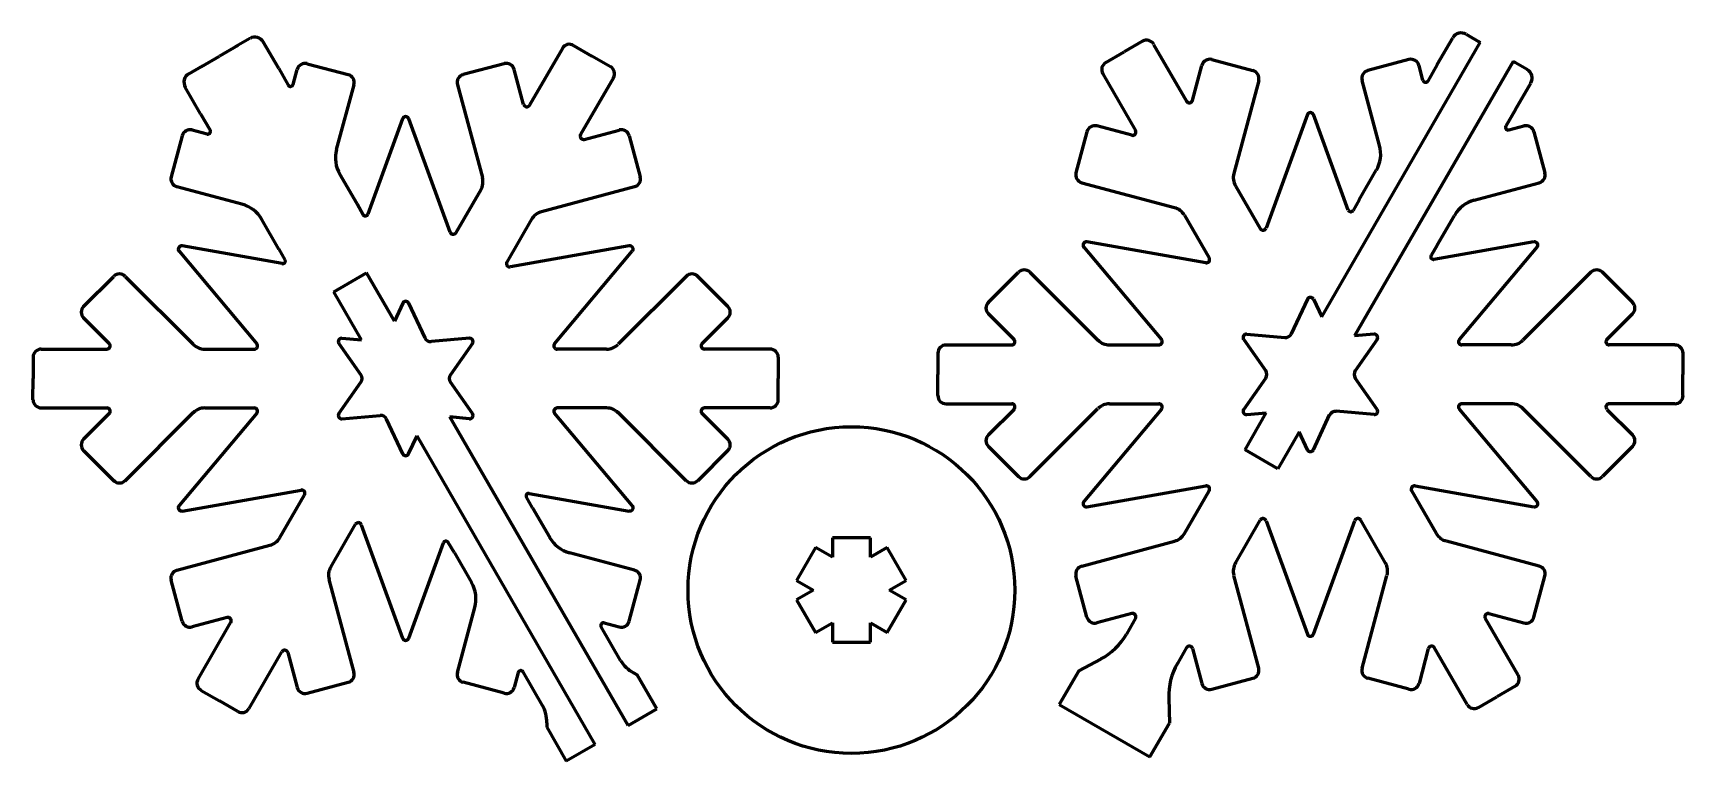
# Model space of a CAD drawing. Header units: millimetres. Extents: x -63 to 64, y -13 to 43.
import ezdxf

# ---------------------------------------------------------------- set-up
doc = ezdxf.new("R2010")
doc.units = ezdxf.units.MM
doc.linetypes.add('K5LT32768', pattern=[0])

msp = doc.modelspace()

# ---------------------------------------------------------------- linework, layer by layer
at = {"color": 150, "linetype": 'K5LT32768', "lineweight": 60, "true_color": 0x0080ff}
for p, q in [((-46.94, 41.69), (-48.35, 40.87)), ((-46.01, 42.22), (-47.09, 41.6)), ((-43.81, 39.91), (-44.99, 41.95)), ((-21.25, 41.69), (-19.85, 40.87)), ((22.27, 42), (20.86, 41.19)), ((23.12, 41.77), (25.64, 37.42)), ((35.98, 20.91), (48.11, 41.91)), ((44.82, 40.22), (46, 42.26)), ((47.02, 42.54), (48.11, 41.91)), ((47.96, 42), (48.11, 41.91)), ((-49.75, 40.06), (-48.35, 40.87)), ((-22.11, 41.46), (-24.62, 37.11)), ((-18.44, 40.06), (-19.85, 40.87)), ((19.45, 40.38), (20.87, 41.19)), ((27.58, 40.6), (30.72, 39.76)), ((50.62, 40.46), (38.49, 19.45)), ((42.65, 40.6), (39.51, 39.76)), ((50.62, 40.46), (50.77, 40.37)), ((51.7, 39.84), (50.62, 40.46)), ((-50.69, 39.52), (-49.6, 40.15)), ((-43.81, 39.91), (-43.08, 38.65)), ((-42.71, 38.69), (-42.4, 39.84)), ((-41.63, 40.29), (-38.49, 39.45)), ((-26.56, 40.29), (-29.7, 39.45)), ((-25.08, 37.17), (-25.79, 39.85)), ((-18.21, 39.21), (-20.72, 34.86)), ((19.23, 39.52), (21.74, 35.17)), ((26.09, 37.48), (26.81, 40.16)), ((43.72, 39.01), (43.42, 40.16)), ((44.82, 40.22), (44.09, 38.96)), ((-49.78, 36.46), (-50.96, 38.5)), ((-39.38, 33.72), (-38.05, 38.68)), ((-30.14, 38.68), (-28.23, 31.58)), ((31.16, 38.99), (29.25, 31.89)), ((40.4, 34.03), (39.07, 38.99)), ((50.79, 36.77), (51.97, 38.81)), ((50.79, 36.77), (50.07, 35.51)), ((-49.78, 36.46), (-49.05, 35.2)), ((-34.33, 36.07), (-36.99, 28.77)), ((-30.7, 27.39), (-33.86, 36.07)), ((21.46, 34.81), (18.78, 35.52)), ((34.88, 36.39), (31.72, 27.71)), ((38.01, 29.08), (35.35, 36.39)), ((50.29, 35.22), (51.44, 35.53)), ((-51.19, 34.77), (-52.04, 31.63)), ((-49.28, 34.9), (-50.43, 35.21)), ((-20.44, 34.49), (-17.76, 35.21)), ((-17, 34.77), (-16.16, 31.63)), ((18.01, 35.08), (17.17, 31.94)), ((52.21, 35.08), (53.05, 31.94)), ((-37.82, 29.55), (-39.13, 31.82)), ((38.84, 29.86), (40.15, 32.13)), ((-46.63, 29.53), (-51.59, 30.86)), ((-28.36, 30.63), (-30.25, 27.35)), ((-16.6, 30.86), (-23.7, 28.96)), ((17.62, 31.18), (24.72, 29.27)), ((29.38, 30.94), (31.27, 27.67)), ((47.64, 29.85), (52.61, 31.18)), ((-37.82, 29.55), (-37.35, 28.73)), ((38.84, 29.86), (38.37, 29.05)), ((-43.8, 26.1), (-45.11, 28.37)), ((-24.46, 28.38), (-26.35, 25.1)), ((25.48, 28.69), (27.37, 25.42)), ((44.82, 26.41), (46.13, 28.68)), ((27.11, 25.05), (18.01, 26.65)), ((52.21, 26.65), (44.55, 25.3)), ((-51.43, 25.93), (-45.49, 18.85)), ((-43.54, 24.99), (-51.2, 26.34)), ((-43.8, 26.1), (-43.33, 25.28)), ((-16.99, 26.34), (-26.09, 24.73)), ((-22.7, 18.85), (-16.76, 25.93)), ((17.78, 26.24), (23.72, 19.17)), ((44.82, 26.41), (44.35, 25.6)), ((46.51, 19.17), (52.45, 26.24)), ((-58.73, 21.71), (-56.43, 24.01)), ((-55.55, 24.01), (-50.35, 18.81)), ((-39.6, 22.83), (-37.09, 24.28)), ((-34.96, 20.59), (-37.09, 24.28)), ((-12.64, 24.01), (-17.84, 18.81)), ((-9.46, 21.71), (-11.76, 24.01)), ((10.48, 22.03), (12.78, 24.32)), ((13.66, 24.32), (18.86, 19.12)), ((56.57, 24.32), (51.37, 19.12)), ((59.75, 22.03), (57.45, 24.32)), ((-37.47, 19.14), (-39.6, 22.83)), ((-34.32, 21.96), (-34.96, 20.59)), ((-33.87, 21.96), (-32.63, 19.3)), ((34.89, 22.27), (33.65, 19.62)), ((35.34, 22.27), (35.98, 20.91)), ((-56.77, 18.87), (-58.73, 20.83)), ((-11.42, 18.87), (-9.46, 20.83)), ((12.44, 19.18), (10.48, 21.14)), ((57.79, 19.18), (59.75, 21.14)), ((-38.97, 19.27), (-37.47, 19.14)), ((-29.22, 19.27), (-32.13, 19.02)), ((30.01, 19.19), (31.69, 16.79)), ((30.24, 19.58), (33.15, 19.33)), ((39.99, 19.58), (38.49, 19.45)), ((40.22, 19.19), (38.54, 16.79)), ((-62.6, 17.82), (-62.6, 16.19)), ((-61.97, 18.44), (-56.95, 18.44)), ((-49.46, 18.44), (-45.68, 18.44)), ((-39.2, 18.88), (-37.52, 16.48)), ((-28.99, 18.88), (-30.67, 16.48)), ((-18.73, 18.44), (-22.51, 18.44)), ((-6.22, 18.44), (-11.24, 18.44)), ((-5.6, 17.82), (-5.6, 16.19)), ((6.61, 18.13), (6.61, 16.51)), ((7.24, 18.76), (12.26, 18.76)), ((19.75, 18.76), (23.52, 18.76)), ((50.48, 18.76), (46.7, 18.76)), ((62.99, 18.76), (57.97, 18.76)), ((63.61, 18.13), (63.61, 16.51)), ((6.61, 14.88), (6.61, 16.51)), ((63.61, 14.88), (63.61, 16.51)), ((-62.61, 14.56), (-62.59, 16.19)), ((-39.2, 13.51), (-37.52, 15.91)), ((-28.99, 13.51), (-30.67, 15.91)), ((-5.6, 14.57), (-5.6, 16.19)), ((30.01, 13.82), (31.69, 16.22)), ((40.22, 13.82), (38.54, 16.22)), ((-61.97, 13.94), (-56.95, 13.94)), ((-49.46, 13.94), (-45.68, 13.94)), ((-18.73, 13.94), (-22.51, 13.94)), ((-6.22, 13.94), (-11.24, 13.94)), ((7.24, 14.26), (12.26, 14.26)), ((13.66, 8.69), (18.86, 13.89)), ((19.75, 14.26), (23.52, 14.26)), ((50.48, 14.26), (46.7, 14.26)), ((56.57, 8.69), (51.37, 13.89)), ((62.99, 14.26), (57.97, 14.26)), ((-56.77, 13.52), (-58.73, 11.56)), ((-55.55, 8.37), (-50.35, 13.58)), ((-45.49, 13.53), (-51.43, 6.46)), ((-38.97, 13.11), (-36.06, 13.37)), ((-34.32, 10.43), (-35.56, 13.08)), ((-29.22, 13.11), (-30.72, 13.25)), ((-17.09, -10.36), (-30.72, 13.25)), ((-16.76, 6.46), (-22.7, 13.53)), ((-12.64, 8.37), (-17.84, 13.58)), ((-11.42, 13.52), (-9.46, 11.56)), ((12.44, 13.83), (10.48, 11.87)), ((23.72, 13.84), (17.78, 6.77)), ((30.11, 10.74), (31.73, 13.56)), ((30.24, 13.43), (31.73, 13.56)), ((35.34, 10.74), (36.58, 13.4)), ((39.99, 13.43), (37.07, 13.68)), ((52.45, 6.77), (46.51, 13.84)), ((57.79, 13.83), (59.75, 11.87)), ((-33.87, 10.43), (-33.23, 11.8)), ((-19.6, -11.81), (-33.23, 11.8)), ((34.25, 12.11), (32.62, 9.29)), ((34.89, 10.74), (34.25, 12.11)), ((-58.73, 10.67), (-56.43, 8.37)), ((-9.46, 10.67), (-11.76, 8.37)), ((10.48, 10.98), (12.78, 8.69)), ((32.62, 9.29), (30.11, 10.74)), ((59.75, 10.98), (57.45, 8.69)), ((-51.2, 6.05), (-42.1, 7.65)), ((18.01, 6.36), (27.11, 7.97)), ((25.48, 4.32), (27.37, 7.59)), ((44.75, 4.32), (42.86, 7.59)), ((43.12, 7.97), (52.21, 6.36)), ((-43.73, 4.01), (-41.84, 7.28)), ((-24.39, 6.29), (-24.86, 7.1)), ((-24.66, 7.4), (-16.99, 6.05)), ((-24.39, 6.29), (-23.08, 4.02)), ((29.38, 2.07), (31.27, 5.34)), ((31.72, 5.3), (34.88, -3.38)), ((35.35, -3.38), (38.51, 5.3)), ((40.85, 2.07), (38.96, 5.34)), ((-39.83, 1.76), (-37.94, 5.03)), ((-37.49, 4.99), (-34.33, -3.69)), ((1.45, 4), (-1.45, 4)), ((-1.45, 4), (-1.45, 2.51)), ((1.45, 2.51), (1.45, 4)), ((-51.59, 1.52), (-44.49, 3.43)), ((-33.86, -3.69), (-31.2, 3.62)), ((-30.37, 2.84), (-30.84, 3.65)), ((-30.37, 2.84), (-29.06, 0.57)), ((-16.6, 1.52), (-21.56, 2.85)), ((-2.74, 3.26), (-4.19, 0.74)), ((-1.45, 2.51), (-2.74, 3.26)), ((2.74, 3.26), (1.45, 2.51)), ((4.19, 0.74), (2.74, 3.26)), ((17.62, 1.83), (24.72, 3.74)), ((52.61, 1.83), (45.51, 3.74)), ((-51.19, -2.38), (-52.04, 0.76)), ((-38.05, -6.3), (-39.96, 0.81)), ((-17, -2.38), (-16.16, 0.76)), ((-4.19, 0.74), (-2.9, 0)), ((-2.9, 0), (-4.19, -0.74)), ((2.9, 0), (4.19, 0.74)), ((4.19, -0.74), (2.9, 0)), ((18.01, -2.07), (17.17, 1.07)), ((31.16, -5.98), (29.25, 1.12)), ((39.07, -5.98), (40.97, 1.12)), ((52.21, -2.07), (53.05, 1.07)), ((-4.19, -0.74), (-2.74, -3.26)), ((2.74, -3.26), (4.19, -0.74)), ((-47.75, -2.11), (-50.43, -2.82)), ((-49.98, -6.82), (-47.47, -2.47)), ((-30.14, -6.3), (-28.81, -1.33)), ((-18.92, -2.51), (-17.76, -2.82)), ((-2.74, -3.26), (-1.45, -2.51)), ((-1.45, -2.51), (-1.45, -4)), ((1.45, -4), (1.45, -2.51)), ((1.45, -2.51), (2.74, -3.26)), ((21.46, -1.79), (18.78, -2.51)), ((21.74, -2.16), (21.04, -3.37)), ((51, -6.51), (48.49, -2.16)), ((48.77, -1.79), (51.45, -2.51)), ((-17.66, -5.38), (-19.14, -2.81)), ((-46.08, -9.07), (-43.57, -4.72)), ((-43.12, -4.78), (-42.4, -7.46)), ((-1.45, -4), (1.45, -4)), ((25.64, -4.41), (24.94, -5.62)), ((26.09, -4.47), (26.81, -7.15)), ((44.13, -4.47), (43.42, -7.15)), ((47.1, -8.76), (44.59, -4.41)), ((-25.48, -6.31), (-25.79, -7.46)), ((-23.63, -8.83), (-25.12, -6.26)), ((17.4, -6.18), (15.9, -8.77)), ((19.07, -5.28), (17.4, -6.18)), ((-41.63, -7.9), (-38.49, -7.06)), ((-26.56, -7.9), (-29.7, -7.06)), ((-16.67, -6.33), (-16.38, -6.49)), ((-14.88, -9.09), (-16.38, -6.49)), ((27.58, -7.59), (30.72, -6.75)), ((42.65, -7.59), (39.51, -6.75)), ((50.77, -7.36), (49.36, -8.18)), ((-49.75, -7.68), (-48.35, -8.49)), ((-46.94, -9.3), (-48.35, -8.49)), ((15.9, -8.77), (22.83, -12.77)), ((24.27, -8.28), (24.33, -10.18)), ((47.96, -8.99), (49.36, -8.18)), ((-17.09, -10.36), (-14.88, -9.09)), ((-23.3, -10.16), (-23.31, -10.49)), ((-23.31, -10.49), (-21.81, -13.09)), ((22.83, -12.77), (24.33, -10.18)), ((-19.6, -11.81), (-21.81, -13.09))]:
    msp.add_line(p, q, dxfattribs=at)
msp.add_circle((0, 0), 12.5, dxfattribs=at)
for centre, radius, start, end in [((-45.63, 41.57), 0.75, 30, 120), ((-21.57, 41.15), 0.625, 60, 150), ((22.58, 41.46), 0.625, 30, 120), ((46.65, 41.89), 0.75, 60, 150), ((27.41, 40), 0.625, 75, 165), ((42.81, 40), 0.625, 15, 105), ((-50.31, 38.87), 0.75, 120, 210), ((-41.79, 39.69), 0.625, 75, 165), ((-38.66, 38.84), 0.625, 345, 75), ((-29.54, 38.84), 0.625, 105, 195), ((-26.4, 39.69), 0.625, 15, 105), ((-18.75, 39.52), 0.625, 330, 60), ((19.77, 39.83), 0.625, 120, 210), ((30.55, 39.16), 0.625, 345, 75), ((39.67, 39.16), 0.625, 105, 195), ((51.32, 39.19), 0.75, 330, 60), ((-42.91, 38.75), 0.2, 210, 345), ((43.92, 39.06), 0.2, 195, 330), ((-24.83, 37.24), 0.25, 195, 330), ((25.85, 37.55), 0.25, 210, 345), ((-34.1, 35.99), 0.25, 20, 160), ((18.62, 34.92), 0.625, 75, 165), ((35.11, 36.3), 0.25, 20, 160), ((50.24, 35.41), 0.2, 150, 285), ((51.61, 34.92), 0.625, 15, 105), ((-50.59, 34.61), 0.625, 75, 165), ((-49.23, 35.1), 0.2, 255, 30), ((-20.5, 34.74), 0.25, 150, 285), ((-17.6, 34.61), 0.625, 15, 105), ((21.52, 35.05), 0.25, 255, 30), ((-36.97, 33.07), 2.5, 165, 210), ((37.99, 33.38), 2.5, 330, 15), ((-51.43, 31.47), 0.625, 165, 255), ((-29.44, 31.25), 1.25, 330, 15), ((-16.76, 31.47), 0.625, 285, 15), ((17.78, 31.78), 0.625, 165, 255), ((30.46, 31.56), 1.25, 165, 210), ((52.45, 31.78), 0.625, 285, 15), ((-47.27, 27.12), 2.5, 30, 75), ((24.4, 28.06), 1.25, 30, 75), ((38.2, 29.15), 0.2, 200, 330), ((48.29, 27.43), 2.5, 105, 150), ((-37.18, 28.83), 0.2, 210, 340), ((-23.38, 27.75), 1.25, 105, 150), ((-30.47, 27.48), 0.25, 200, 330), ((17.97, 26.4), 0.25, 80, 220), ((31.48, 27.79), 0.25, 210, 340), ((52.26, 26.4), 0.25, 320, 100), ((-51.24, 26.09), 0.25, 80, 220), ((-43.5, 25.18), 0.2, 260, 30), ((-16.95, 26.09), 0.25, 320, 100), ((27.15, 25.29), 0.25, 260, 30), ((44.52, 25.5), 0.2, 150, 280), ((-55.99, 23.57), 0.625, 45, 135), ((-26.14, 24.98), 0.25, 150, 280), ((-12.2, 23.57), 0.625, 45, 135), ((13.22, 23.88), 0.625, 45, 135), ((57.01, 23.88), 0.625, 45, 135), ((-58.29, 21.27), 0.625, 135, 225), ((-34.1, 21.85), 0.25, 25, 155), ((-9.9, 21.27), 0.625, 315, 45), ((10.92, 21.58), 0.625, 135, 225), ((35.11, 22.16), 0.25, 25, 155), ((59.31, 21.58), 0.625, 315, 45), ((-39, 19.02), 0.25, 85, 215), ((-32.18, 19.51), 0.5, 205, 275), ((-29.19, 19.02), 0.25, 325, 95), ((12.26, 19.01), 0.25, 270, 45), ((19.75, 20.01), 1.25, 225, 270), ((23.52, 19.01), 0.25, 270, 40), ((30.21, 19.33), 0.25, 85, 215), ((33.2, 19.83), 0.5, 265, 335), ((40.01, 19.33), 0.25, 325, 95), ((46.7, 19.01), 0.25, 140, 270), ((50.48, 20.01), 1.25, 270, 315), ((57.97, 19.01), 0.25, 135, 270), ((-61.97, 17.82), 0.625, 90, 180), ((-56.95, 18.69), 0.25, 270, 45), ((-49.46, 19.69), 1.25, 225, 270), ((-45.68, 18.69), 0.25, 270, 40), ((-22.51, 18.69), 0.25, 140, 270), ((-18.73, 19.69), 1.25, 270, 315), ((-11.24, 18.69), 0.25, 135, 270), ((-6.22, 17.82), 0.625, 0, 90), ((7.24, 18.13), 0.625, 90, 180), ((62.99, 18.13), 0.625, 0, 90), ((-37.93, 16.19), 0.5, 325, 35), ((-30.26, 16.19), 0.5, 145, 215), ((31.28, 16.51), 0.5, 325, 35), ((38.95, 16.51), 0.5, 145, 215), ((-61.97, 14.57), 0.625, 180, 270), ((-56.95, 13.69), 0.25, 315, 90), ((-49.46, 12.69), 1.25, 90, 135), ((-45.68, 13.69), 0.25, 320, 90), ((-22.51, 13.69), 0.25, 90, 220), ((-18.73, 12.69), 1.25, 45, 90), ((-11.24, 13.69), 0.25, 90, 225), ((-6.22, 14.57), 0.625, 270, 0), ((7.24, 14.88), 0.625, 180, 270), ((12.26, 14.01), 0.25, 315, 90), ((19.75, 13.01), 1.25, 90, 135), ((23.52, 14.01), 0.25, 320, 90), ((46.7, 14.01), 0.25, 90, 220), ((50.48, 13.01), 1.25, 45, 90), ((57.97, 14.01), 0.25, 90, 225), ((62.99, 14.88), 0.625, 270, 0), ((-39, 13.36), 0.25, 145, 275), ((-36.01, 12.87), 0.5, 25, 95), ((-29.19, 13.36), 0.25, 265, 35), ((30.21, 13.68), 0.25, 145, 275), ((37.03, 13.18), 0.5, 85, 155), ((40.01, 13.68), 0.25, 265, 35), ((-58.29, 11.11), 0.625, 135, 225), ((-9.9, 11.11), 0.625, 315, 45), ((10.92, 11.43), 0.625, 135, 225), ((59.31, 11.43), 0.625, 315, 45), ((-34.1, 10.53), 0.25, 205, 335), ((35.11, 10.85), 0.25, 205, 335), ((-55.99, 8.82), 0.625, 225, 315), ((-42.05, 7.41), 0.25, 330, 100), ((-12.2, 8.82), 0.625, 225, 315), ((13.22, 9.13), 0.625, 225, 315), ((27.15, 7.72), 0.25, 330, 100), ((43.07, 7.72), 0.25, 80, 210), ((57.01, 9.13), 0.625, 225, 315), ((-51.24, 6.3), 0.25, 140, 280), ((-24.69, 7.2), 0.2, 80, 210), ((-16.95, 6.3), 0.25, 260, 40), ((17.97, 6.61), 0.25, 140, 280), ((52.26, 6.61), 0.25, 260, 40), ((-37.72, 4.91), 0.25, 20, 150), ((31.48, 5.22), 0.25, 20, 150), ((38.74, 5.22), 0.25, 30, 160), ((-44.81, 4.63), 1.25, 285, 330), ((-20.92, 5.27), 2.5, 210, 255), ((24.4, 4.95), 1.25, 285, 330), ((45.83, 4.95), 1.25, 210, 255), ((-31.01, 3.55), 0.2, 30, 160), ((-51.43, 0.92), 0.625, 105, 195), ((-38.75, 1.13), 1.25, 150, 195), ((-16.76, 0.92), 0.625, 345, 75), ((17.78, 1.23), 0.625, 105, 195), ((30.46, 1.45), 1.25, 150, 195), ((39.77, 1.45), 1.25, 345, 30), ((52.45, 1.23), 0.625, 345, 75), ((-31.22, -0.68), 2.5, 345, 30), ((-50.59, -2.22), 0.625, 195, 285), ((-47.69, -2.35), 0.25, 330, 105), ((-18.97, -2.71), 0.2, 75, 210), ((-17.6, -2.22), 0.625, 255, 345), ((18.62, -1.91), 0.625, 195, 285), ((21.52, -2.04), 0.25, 330, 105), ((48.71, -2.04), 0.25, 75, 210), ((51.61, -1.91), 0.625, 255, 345), ((-34.1, -3.6), 0.25, 200, 340), ((16.71, -0.87), 5, 298.2069, 330), ((35.11, -3.29), 0.25, 200, 340), ((-43.36, -4.85), 0.25, 15, 150), ((25.85, -4.54), 0.25, 15, 150), ((44.38, -4.54), 0.25, 30, 165), ((-38.66, -6.46), 0.625, 285, 15), ((-29.54, -6.46), 0.625, 165, 255), ((-25.29, -6.36), 0.2, 30, 165), ((-15.49, -4.13), 2.5, 210, 241.7931), ((29.27, -8.12), 5, 150, 181.7931), ((30.55, -6.15), 0.625, 285, 15), ((39.67, -6.15), 0.625, 165, 255), ((-49.44, -7.13), 0.625, 150, 240), ((-41.79, -7.3), 0.625, 195, 285), ((-26.4, -7.3), 0.625, 255, 345), ((27.41, -6.99), 0.625, 195, 285), ((42.81, -6.99), 0.625, 255, 345), ((50.46, -6.82), 0.625, 300, 30), ((-25.8, -10.08), 2.5, 358.2069, 30), ((47.64, -8.45), 0.625, 210, 300), ((-46.63, -8.76), 0.625, 240, 330)]:
    msp.add_arc(centre, radius, start, end, dxfattribs=at)

doc.saveas('drawing.dxf')
